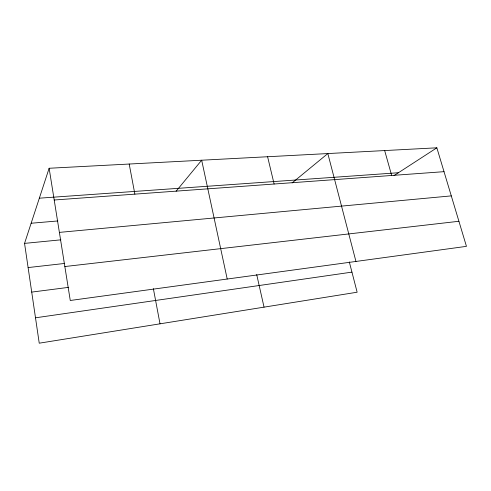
<?xml version="1.0" encoding="UTF-8"?>
<svg xmlns="http://www.w3.org/2000/svg" width="491" height="491" viewBox="0 0 491 491"><rect width="100%" height="100%" fill="white"/><g stroke="black" fill="none" stroke-linecap="round" stroke-linejoin="round"><path stroke-width="0.74" d="M349.31 261.918L357.141 292.219L39.237 343.191L24.55 243.389L49.131 168.26L436.849 147.809L466.45 246.353L70.268 300.48L49.131 168.26M176.097 191.245L201.672 160.213L227.21 279.035M292.108 182.94L327.828 153.56L355.95 261.451M394.003 175.612L436.849 147.809M35.499 317.806L351.949 272.124M31.719 292.096L68.752 287.345M64.843 266.545L458.913 221.275M28.11 267.57L64.622 263.446M24.55 243.389L60.847 239.835M59.38 232.39L451.29 195.884M31.142 223.245L57.858 220.95M54.206 200.003L444.017 171.672M39.341 198.186L398.447 172.728M384.662 150.559L391.671 175.477M267.601 156.733L274.119 184.021M256.695 274.543L264.041 307.145M153.364 288.628L160.017 323.827M129.194 164.037L134.872 194.141"/></g></svg>
